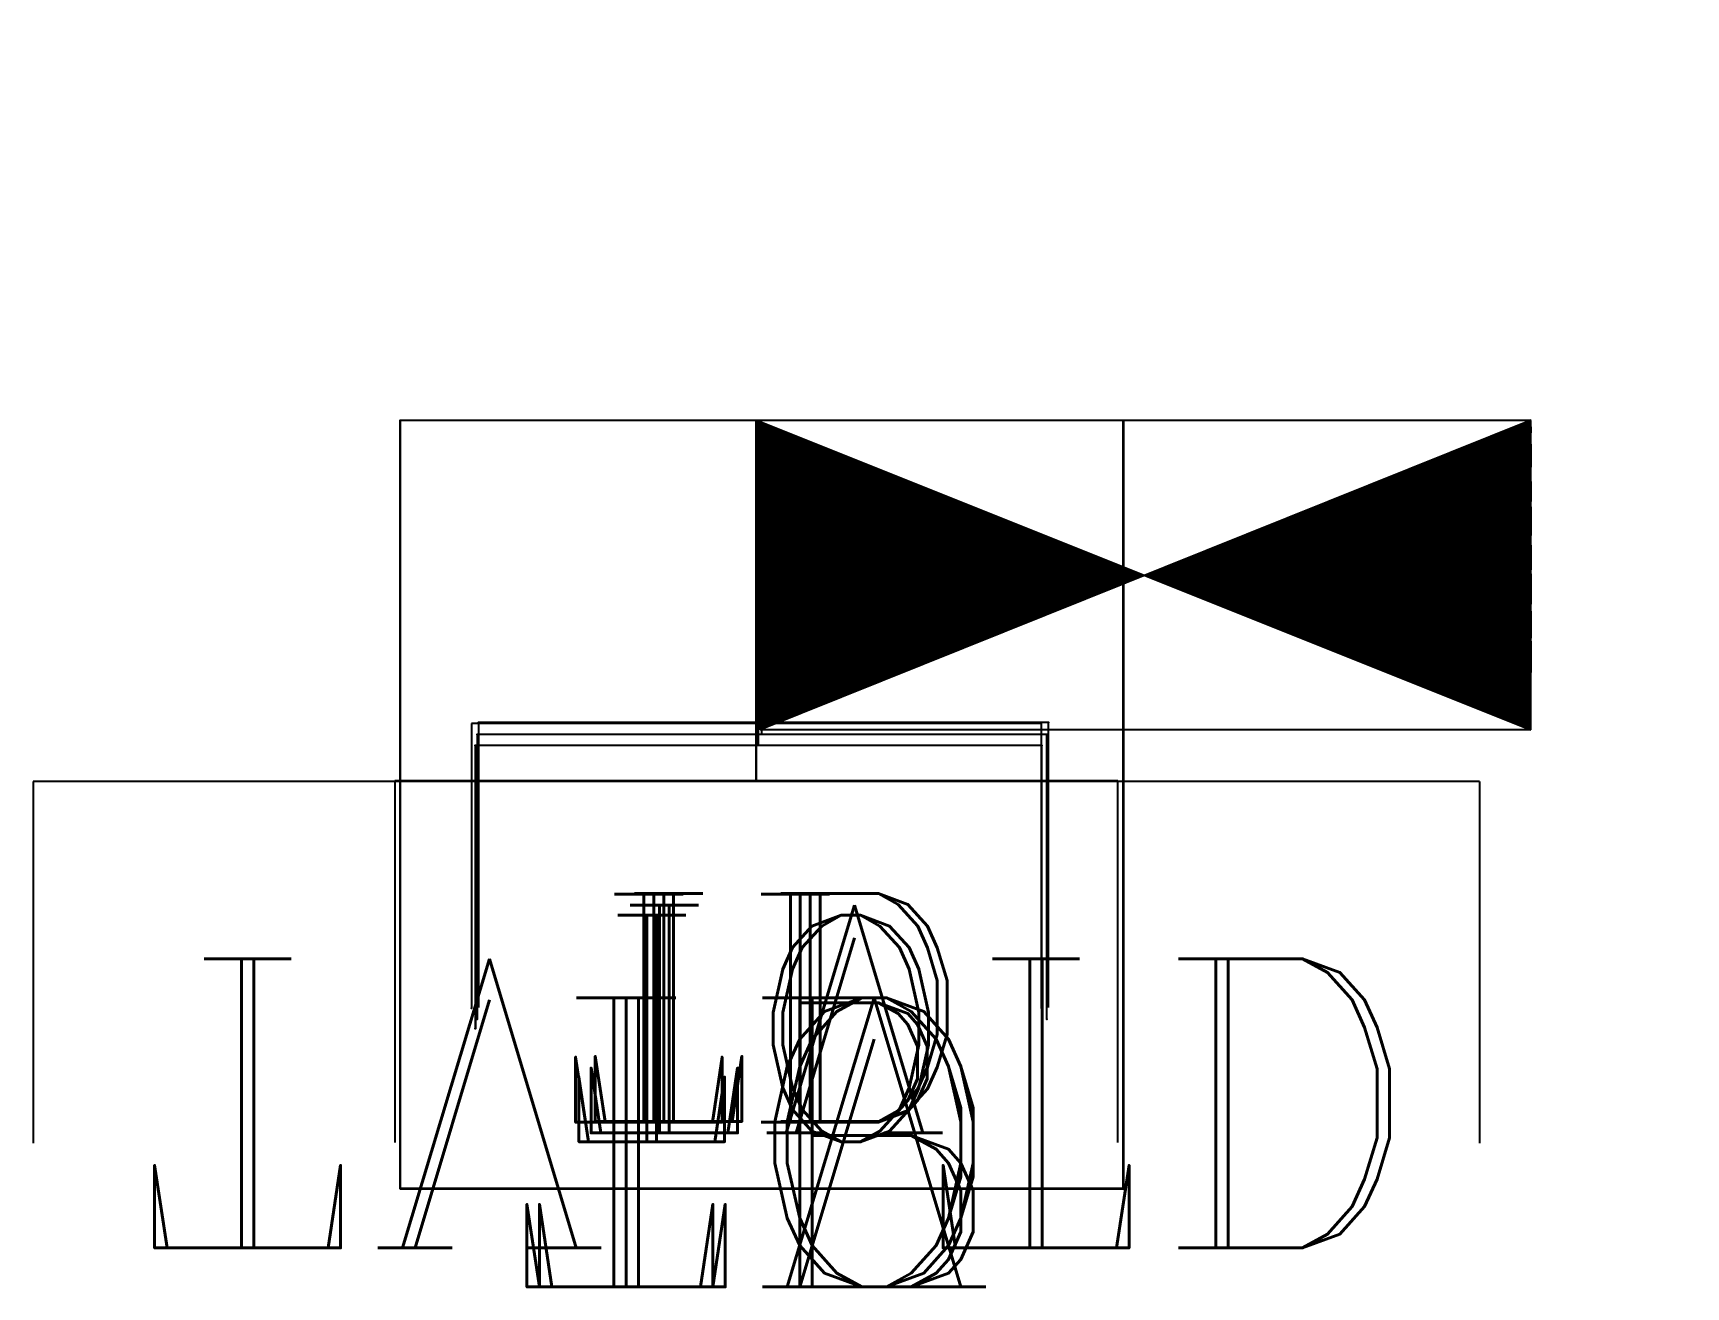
# Model space of a CAD drawing. Header units: millimetres. Extents: x 101598 to 258742, y -131098 to 15111.
# Drawn here: x 255523 to 256208, y -124549 to -124029 of the extents above.
import ezdxf
from ezdxf.enums import TextEntityAlignment as Align

# ---------------------------------------------------------------- set-up
doc = ezdxf.new("R2010")
doc.units = ezdxf.units.MM
doc.header["$LTSCALE"] = 10
doc.layers.add('Z-E平-EQUIP-照明开关', color=3, linetype='Continuous')
doc.layers.add('Z-E平-EQUIP-通讯', color=3, linetype='Continuous')
doc.styles.add('$_TCH_LABEL', font='COMPLEX', dxfattribs={"bigfont": 'GBCBIG'})

# ---------------------------------------------------------------- blocks, each defined once
blk = doc.blocks.new('134H户型$0$$equip$00001382')
for p, q in [((-0.5, 0.499), (-0.5, 0.999)), ((0.5, 0.999), (0.5, 0.499)), ((0.5, 0.499), (-0.5, 0.499)), ((0, 0.4995), (0, 0))]:
    blk.add_line(p, q)
at = {"style": '$_TCH_LABEL', "flags": 8}
blk.add_attdef('$TEXT$', text='', height=0.4, dxfattribs=at).set_placement((4.5811, 1.5396), align=Align.MIDDLE_CENTER)
at = {"color": 65, "style": '$_TCH_LABEL', "flags": 9}
blk.add_attdef('A', (0, 0), '', height=0.00002, dxfattribs=at)
blk = doc.blocks.new('134H户型$0$地板电视插座')
for p, q in [((57.7, 236.2), (57.7, 449.9)), ((485.2, 449.9), (485.2, 236.2)), ((485.2, 236.2), (57.7, 236.2)), ((271.4, 236.4), (271.4, 22.8))]:
    blk.add_line(p, q)
blk.add_lwpolyline([(0, 577), (0, 0), (542.6, 0), (542.6, 577)], close=True)
for p in [(57.7, 449.9), (485.2, 449.9), (57.7, 236.2), (485.2, 236.2), (271.4, 22.8)]:
    blk.add_point(p)
at = {"style": '$_TCH_LABEL', "flags": 8}
blk.add_attdef('TV', text='', height=171, dxfattribs=at).set_placement((271.4, 449.9), align=Align.MIDDLE_CENTER)
at = {"style": '$_TCH_LABEL', "flags": 9}
blk.add_attdef('A', (271.4, 22.8), '', height=0.00855, dxfattribs=at)
blk = doc.blocks.new('134H户型$0$地板电脑插座')
for p, q in [((58.8, 227), (58.8, 440.7)), ((486.3, 440.7), (486.3, 227)), ((486.3, 227), (58.8, 227)), ((272.5, 227.2), (272.5, 13.7))]:
    blk.add_line(p, q)
blk.add_lwpolyline([(0, 577), (0, 0), (542.6, 0), (542.6, 577)], close=True)
for p in [(58.8, 227), (486.3, 227), (276.6, 20)]:
    blk.add_point(p)
at = {"style": '$_TCH_LABEL', "flags": 8}
blk.add_attdef('TD', text='', height=171, dxfattribs=at).set_placement((282, 440.7), align=Align.MIDDLE_CENTER)
at = {"style": '$_TCH_LABEL', "flags": 9}
blk.add_attdef('A', (276.6, 20), '', height=0.01, dxfattribs=at)
blk = doc.blocks.new('134H户型$0$地板电话插座')
for p, q in [((53.5, 227.6), (53.5, 441.3)), ((481, 441.3), (481, 227.6)), ((481, 227.6), (53.5, 227.6)), ((267.2, 227.8), (267.2, 14.2))]:
    blk.add_line(p, q)
blk.add_lwpolyline([(0, 577), (0, 0), (542.6, 0), (542.6, 577)], close=True)
for p in [(53.5, 441.3), (481, 441.3), (267.2, 227.6), (267.2, 14.2)]:
    blk.add_point(p)
at = {"style": '$_TCH_LABEL', "flags": 8}
blk.add_attdef('TP', text='', height=171, dxfattribs=at).set_placement((267.2, 441.3), align=Align.MIDDLE_CENTER)
at = {"style": '$_TCH_LABEL', "flags": 9}
blk.add_attdef('A', (267.2, 14.2), '', height=0.00855, dxfattribs=at)
blk = doc.blocks.new('134H户型$0$$equip$00001674')
for p, q in [((-0.5, 0.499), (-0.5, 0.999)), ((0.5, 0.999), (0.5, 0.499)), ((0.5, 0.499), (-0.5, 0.499)), ((0, 0.4995), (0, 0))]:
    blk.add_line(p, q)
for p in [(-0.5, 0.999), (0.5, 0.999), (-0.5, 0.499), (0.5, 0.499), (0, 0)]:
    blk.add_point(p)
at = {"style": '$_TCH_LABEL', "flags": 8}
blk.add_attdef('$TEXT$', text='', height=0.4, dxfattribs=at).set_placement((0, 0.999), align=Align.MIDDLE_CENTER)
at = {"style": '$_TCH_LABEL', "flags": 9}
blk.add_attdef('A', (0, 0), '', height=0.00002, dxfattribs=at)
blk = doc.blocks.new('134H户型$0$dsgad')
for p, q in [((-209.6, 244.4), (-209.6, 457)), ((215.7, 457), (215.7, 244.4)), ((215.7, 244.4), (-209.6, 244.4)), ((3.1, 244.6), (3.1, 32.2))]:
    blk.add_line(p, q)
blk.add_lwpolyline([(-266, 577), (-266, 0), (276.6, 0), (276.6, 577)], close=True)
for p in [(-209.6, 457), (215.7, 457), (-209.6, 244.4), (215.7, 244.4), (3.1, 32.2)]:
    blk.add_point(p)
ref = blk.add_blockref('134H户型$0$$equip$00001674', (3.1, 32.2), dxfattribs=dict(xscale=425.25, yscale=425.25, zscale=425.25))
ref.add_attrib('$TEXT$', 'TO', dxfattribs={"height": 170.1, "style": '$_TCH_LABEL'}).set_placement((3.1, 457), align=Align.MIDDLE_CENTER)
at = {"style": '$_TCH_LABEL', "flags": 8}
blk.add_attdef('$TEXT$', text='', height=170.1, dxfattribs=at).set_placement((3.1, 457), align=Align.MIDDLE_CENTER)
at = {"style": '$_TCH_LABEL', "flags": 9}
blk.add_attdef('A', (3.1, 32.2), '', height=0.00851, dxfattribs=at)
blk = doc.blocks.new('134H户型$0$OU')
h = blk.add_hatch()
h.set_pattern_fill('ANSI31', color=3, style=0)
h.set_pattern_definition([(45, (65273.4582, 10107.25932), (-0.08838834765, 0.08838834765), [])])
h.paths.add_polyline_path([(-100045.8, 588291.8), (-99883.1, 588452.2), (-100167.1, 588572.2)])
h.paths.add_polyline_path([(-100449.7, 588691.6), (-100167.1, 588572.2), (-100289, 588853.9)])
at = {"color": 3}
for p, q in [((-100289, 588853.9), (-100045.8, 588291.8)), ((-99883.1, 588452.2), (-100289, 588853.9)), ((-100449.7, 588691.6), (-100045.8, 588291.8)), ((-99883.1, 588452.2), (-100449.7, 588691.6))]:
    blk.add_line(p, q, dxfattribs=at)
blk = doc.blocks.new('134H户型$0$fdgfdtfd')
for p, q in [((-300, 150), (-300, 300)), ((300, 150), (300, 300)), ((300, 150), (-300, 150)), ((0, 0), (0, 150))]:
    blk.add_line(p, q)
at = {"style": '$_TCH_LABEL', "flags": 8}
for p in [(79.99, 283.5), (333.9, 283.5)]:
    blk.add_attdef('$TEXT$', text='', height=120, dxfattribs=at).set_placement(p, align=Align.MIDDLE_CENTER)

msp = doc.modelspace()

# ---------------------------------------------------------------- block references
at = {"layer": 'Z-E平-EQUIP-照明开关', "extrusion": (0, 0, -1), "xscale": 0.5624999999941482, "yscale": 0.5624999999941482, "zscale": -0.5624999999941482, "rotation": 44.72397290726227}
msp.add_blockref('134H户型$0$OU', (17021.65, -319833.24, 0), dxfattribs=at)
at = {"layer": 'Z-E平-EQUIP-通讯', "extrusion": (0, 0, -1)}
ref = msp.add_blockref('134H户型$0$fdgfdtfd', (-255822.57, -124189.35, 0), dxfattribs=dict(at, zscale=-1, rotation=180))
ref.add_attrib('$TEXT$', 'TD', dxfattribs={"layer": '0', "height": 120, "style": '$_TCH_LABEL', "text_generation_flag": 4}).set_placement((255995.17, -124472.84, 0), align=Align.MIDDLE_CENTER)
ref.add_attrib('$TEXT$', 'TV', dxfattribs={"layer": '0', "height": 120, "style": '$_TCH_LABEL', "text_generation_flag": 4}).set_placement((255663.01, -124472.84, 0), align=Align.MIDDLE_CENTER)
ref = msp.add_blockref('134H户型$0$$equip$00001382', (-255822.57, -124189.35, 0), dxfattribs=dict(at, xscale=300, yscale=300, zscale=-300, rotation=180))
ref.add_attrib('$TEXT$', 'TD', dxfattribs={"layer": '0', "height": 120, "style": '$_TCH_LABEL', "text_generation_flag": 4}).set_placement((255822.57, -124489.05, 0), align=Align.MIDDLE_CENTER)
ref = msp.add_blockref('134H户型$0$$equip$00001382', (-255822.57, -124189.35, 0), dxfattribs=dict(at, xscale=300, yscale=300, zscale=-300, rotation=180))
ref.add_attrib('$TEXT$', 'TO', dxfattribs={"layer": '0', "height": 120, "style": '$_TCH_LABEL', "text_generation_flag": 4}).set_placement((255822.57, -124489.05, 0), align=Align.MIDDLE_CENTER)
ref = msp.add_blockref('134H户型$0$$equip$00001382', (-255822.57, -124189.35, 0), dxfattribs=dict(at, xscale=300, yscale=300, zscale=-300, rotation=180))
ref.add_attrib('$TEXT$', 'TV', dxfattribs={"layer": '0', "height": 120, "style": '$_TCH_LABEL', "text_generation_flag": 4}).set_placement((255822.57, -124489.05, 0), align=Align.MIDDLE_CENTER)
ref = msp.add_blockref('134H户型$0$$equip$00001382', (-255822.57, -124189.35, 0), dxfattribs=dict(at, xscale=300, yscale=300, zscale=-300, rotation=180))
ref.add_attrib('$TEXT$', 'TP', dxfattribs={"layer": '0', "height": 120, "style": '$_TCH_LABEL', "text_generation_flag": 4}).set_placement((255822.57, -124489.05, 0), align=Align.MIDDLE_CENTER)
ref = msp.add_blockref('134H户型$0$地板电脑插座', (-255674.81, -124189.35, 0), dxfattribs=dict(at, xscale=0.5530055853564121, yscale=0.5530055853564121, zscale=-0.5530055853564121, rotation=180))
ref.add_attrib('TD', 'TD', dxfattribs={"layer": '0', "height": 94.564, "style": '$_TCH_LABEL', "text_generation_flag": 4}).set_placement((255830.75, -124433.09, 0), align=Align.MIDDLE_CENTER)
ref = msp.add_blockref('134H户型$0$地板电话插座', (-255674.81, -124189.35, 0), dxfattribs=dict(at, xscale=0.5530055853564121, yscale=0.5530055853564121, zscale=-0.5530055853564121, rotation=180))
ref.add_attrib('TP', 'TP', dxfattribs={"layer": '0', "height": 94.564, "style": '$_TCH_LABEL', "text_generation_flag": 4}).set_placement((255822.57, -124433.4, 0), align=Align.MIDDLE_CENTER)
at = {"layer": 'Z-E平-EQUIP-通讯', "extrusion": (0, 0, -1), "xscale": 0.5524861878453039, "yscale": 0.5524861878453039, "zscale": -0.5524861878453039, "rotation": 180}
msp.add_blockref('134H户型$0$dsgad', (-255821.79, -124189.35, 0), dxfattribs=at)
at = {"layer": 'Z-E平-EQUIP-通讯', "extrusion": (0, 0, -1)}
ref = msp.add_blockref('134H户型$0$地板电视插座', (-255674.95, -124189.35, 0), dxfattribs=dict(at, xscale=0.5524861878453039, yscale=0.5524861878453039, zscale=-0.5524861878453039, rotation=180))
ref.add_attrib('TV', 'TV', dxfattribs={"layer": '0', "height": 94.475, "style": '$_TCH_LABEL', "text_generation_flag": 4}).set_placement((255824.89, -124437.92, 0), align=Align.MIDDLE_CENTER)

doc.saveas('drawing.dxf')
